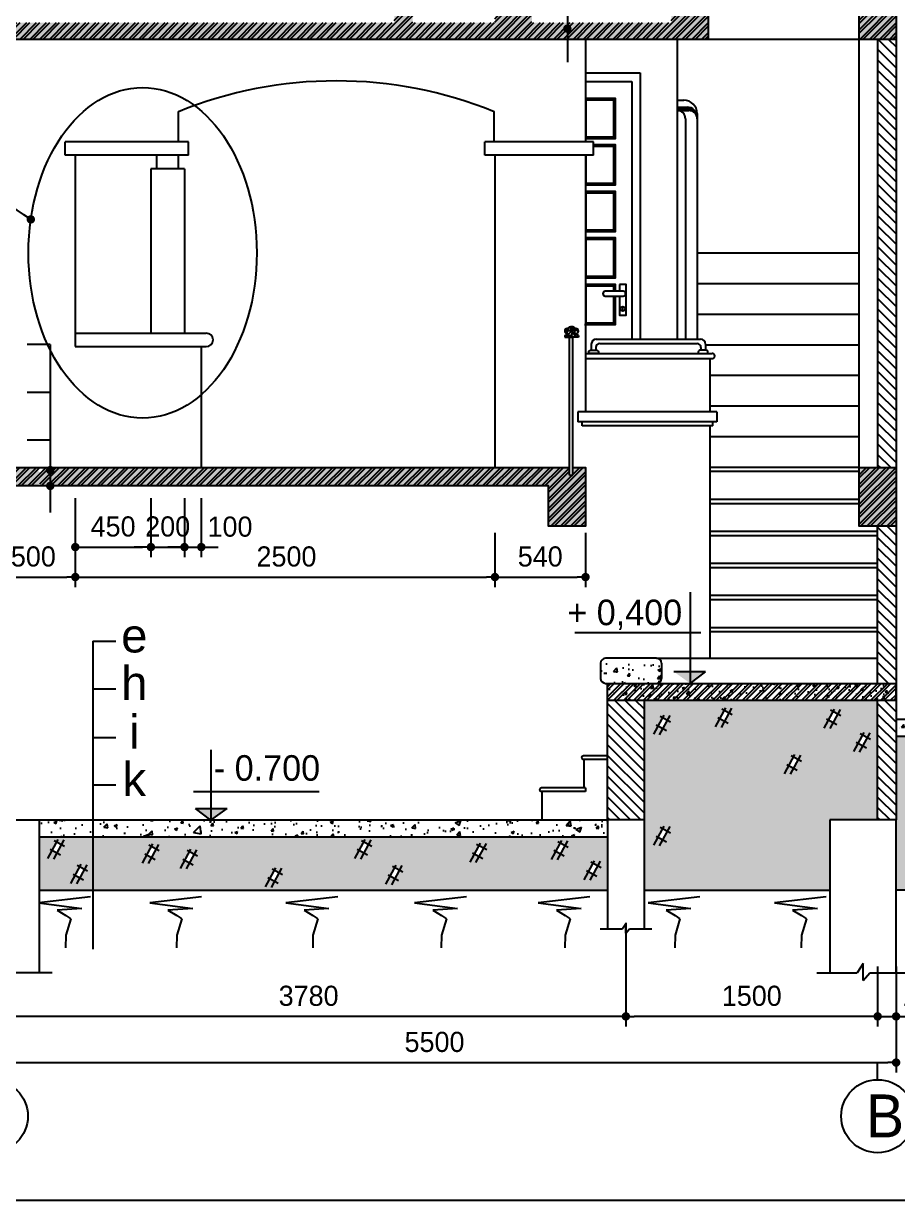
# Model space of a CAD drawing. Extents: x 44838 to 65917, y 48315 to 65623.
# Drawn here: x 49191 to 54397, y 48315 to 55326 of the extents above; entities that cross this region are included whole.
import ezdxf

# ---------------------------------------------------------------- set-up
doc = ezdxf.new("R2010")
doc.units = 0
doc.header["$LTSCALE"] = 600
doc.header["$MEASUREMENT"] = 0
doc.header["$PDMODE"] = 66
doc.layers.get('0').update_dxf_attribs({"linetype": 'CONTINUOUS'})
doc.layers.get('DEFPOINTS').update_dxf_attribs({"linetype": 'CONTINUOUS'})
for name, color, linetype in [('020', 9, 'CONTINUOUS'), ('1', 54, 'CONTINUOUS'), ('CUA-030', 3, 'CONTINUOUS'), ('THAY', 5, 'CONTINUOUS'), ('TUONG', 7, 'CONTINUOUS')]:
    doc.layers.add(name, color=color, linetype=linetype)
doc.styles.add('3', font='VHAVAN.ttf')
doc.styles.add('6', font='VHAVAN.ttf')
doc.styles.add('85', font='VHAVAN.ttf', dxfattribs={"height": 85})
doc.dimstyles.new('1-50TB', dxfattribs={"dimscale": 0, "dimtxt": 120, "dimasz": 50, "dimexe": 60, "dimexo": 0, "dimgap": 60, "dimtad": 1, "dimdec": 0, "dimzin": 0, "dimdsep": 46, "dimtxsty": '6', "dimblk": 'DOT', "dimblk1": 'DOT', "dimblk2": 'DOT', "dimsah": 1, "dimcen": 1, "dimclrd": 74, "dimclre": 74, "dimclrt": 30, "dimadec": 0, "dimazin": 0, "dimtfac": 0.008333, "dimtdec": 0, "dimtix": 1, "dimtmove": 2, "dimatfit": 3, "dimldrblk": 'DOT', "dimfxl": 0, "dimtolj": 1, "dimtzin": 0, "dimarcsym": 0})
doc.dimstyles.new('1-50TB$7', dxfattribs={"dimtxt": 120, "dimasz": 50, "dimexe": 90, "dimexo": 0, "dimgap": 60, "dimtad": 1, "dimdec": 0, "dimzin": 0, "dimdsep": 46, "dimtxsty": '6', "dimblk": 'DOT', "dimblk1": 'DOT', "dimblk2": 'DOT', "dimsah": 1, "dimcen": 1, "dimclrd": 74, "dimclre": 74, "dimclrt": 30, "dimadec": 0, "dimazin": 0, "dimtfac": 0.008333, "dimtdec": 0, "dimtix": 1, "dimtmove": 2, "dimatfit": 3, "dimldrblk": 'DOT', "dimfxl": 0, "dimtolj": 1, "dimtzin": 0, "dimarcsym": 0})
pattern_1 = [(50, (0, 0), (143.45204, -12.55043), [15, -165]), (355, (0, 0), (-27.75027, 150.43843), [12, -132]), (100.4514, (11.95, -1.05), (115.70188, 137.8879), [12.74804, -140.22842]), (46.1842, (0, 40), (213.4482, -33.1038), [22.5, -247.5]), (96.6356, (17.79, 37.24), (186.93254, 194.8236), [19.12206, -210.3426]), (351.1842, (0, 40), (186.9324, 194.8237), [18, -198]), (21, (20, 30), (119.38141, -80.52378), [15, -165]), (326, (20, 30), (48.66307, 145.03), [12, -132]), (71.4514, (29.95, 23.29), (168.04453, 64.5061), [12.74804, -140.22842]), (37.5, (0, 0), (2.43197, 66.57877), [0, -130.4, 0, -134, 0, -132.5]), (7.5, (0, 0), (52.61391, 78.88234), [0, -76.4, 0, -127.4, 0, -50.5]), (327.5, (-44.6, 0), (106.764487, -4.510974), [0, -50, 0, -156, 0, -207]), (317.5, (-64.6, 0), (116.63723, 20.021), [0, -65, 0, -103.6, 0, -147])]
pattern_2 = [(50, (0, 0), (179.31505, -15.68803), [18.75, -206.25]), (355, (0, 0), (-34.68783, 188.04803), [15, -165]), (100.4514, (14.94, -1.3), (144.62735, 172.3599), [15.93505, -175.28553]), (46.1842, (0, 50), (266.81026, -41.37975), [28.125, -309.375]), (96.6356, (22.23, 46.55), (233.6657, 243.5295), [23.9026, -262.9282]), (351.1842, (0, 50), (233.6655, 243.5297), [22.5, -247.5]), (21, (25, 37.5), (149.22676, -100.65472), [18.75, -206.25]), (326, (25, 37.5), (60.82883, 181.2875), [15, -165]), (71.4514, (37.44, 29.11), (210.05566, 80.63262), [15.93505, -175.28553]), (37.5, (0, 0), (3.039964, 83.223463), [0, -163, 0, -167.5, 0, -165.625]), (7.5, (0, 0), (65.76738, 98.60293), [0, -95.5, 0, -159.25, 0, -63.125]), (327.5, (-55.75, 0), (133.45561, -5.63872), [0, -62.5, 0, -195, 0, -258.75]), (317.5, (-80.75, 0), (145.79654, 25.02625), [0, -81.25, 0, -129.5, 0, -183.75])]

# ---------------------------------------------------------------- blocks, each defined once
blk = doc.blocks.new('A$C2E6826F3')
at = {"layer": 'TUONG', "color": 9}
for p, q in [((0, 1834.1), (0, 0)), ((0, 1834.1), (136.9, 1834.1)), ((0, 1551.4), (136.9, 1551.4)), ((0, 1260.8), (136.9, 1260.8)), ((0, 978.1), (136.9, 978.1))]:
    blk.add_line(p, q, dxfattribs=at)
at = {"layer": '020', "char_height": 201.6, "attachment_point": 2, "style": '85'}
for s, insert in [('\\f.VnArial|b0|i0|c0|p34;\\C3;e', (247.1, 1969.2)), ('\\f.VnArial|b0|i0|c0|p34;\\C3;h ', (247.1, 1686.6)), ('\\f.VnArial|b0|i0|c0|p34;\\C3;i', (247.1, 1395.9)), ('\\f.VnArial|b0|i0|c0|p34;\\C3;k', (247.1, 1113.3))]:
    blk.add_mtext(s, dxfattribs=dict(at, insert=insert))
blk = doc.blocks.new('DOT')
at = {"color": 0, "linetype": 'ByBlock'}
blk.add_line((-0.5, 0), (-1, 0), dxfattribs=at)
at = {"color": 0, "linetype": 'ByBlock', "const_width": 0.5}
blk.add_lwpolyline([(-0.25, 0, 1), (0.25, 0, 1)], format="xyb", close=True, dxfattribs=at)
blk = doc.blocks.new('*D18')
at = {"color": 74, "linetype": 'ByBlock'}
for p, q in [((48998.9, 52291.2), (48998.9, 51968.5)), ((49498.9, 52291.2), (49498.9, 51968.5)), ((49048.9, 52028.5), (49448.9, 52028.5))]:
    blk.add_line(p, q, dxfattribs=at)
at = {"layer": 'DEFPOINTS', "color": 0, "linetype": 'ByBlock'}
for p in [(48998.9, 52291.2), (49498.9, 52291.2), (49498.9, 52028.5)]:
    blk.add_point(p, dxfattribs=at)
at = {"color": 74, "linetype": 'ByBlock', "xscale": 50, "yscale": 50, "zscale": 50, "rotation": 180}
blk.add_blockref('DOT', (48998.9, 52028.5), dxfattribs=at)
at = {"color": 74, "linetype": 'ByBlock', "xscale": 50, "yscale": 50, "zscale": 50}
blk.add_blockref('DOT', (49498.9, 52028.5), dxfattribs=at)
at = {"color": 30, "linetype": 'ByBlock', "insert": (49248.9, 52150.5), "char_height": 120, "attachment_point": 5, "style": '6'}
blk.add_mtext('\\A1;500', dxfattribs=at)
blk = doc.blocks.new('*D19')
at = {"color": 74, "linetype": 'ByBlock'}
for p, q in [((49498.9, 52291.2), (49498.9, 51968.5)), ((51998.9, 52291.2), (51998.9, 51968.5)), ((49548.9, 52028.5), (51948.9, 52028.5))]:
    blk.add_line(p, q, dxfattribs=at)
at = {"layer": 'DEFPOINTS', "color": 0, "linetype": 'ByBlock'}
for p in [(49498.9, 52291.2), (51998.9, 52291.2), (51998.9, 52028.5)]:
    blk.add_point(p, dxfattribs=at)
at = {"color": 74, "linetype": 'ByBlock', "xscale": 50, "yscale": 50, "zscale": 50, "rotation": 180}
blk.add_blockref('DOT', (49498.9, 52028.5), dxfattribs=at)
at = {"color": 74, "linetype": 'ByBlock', "xscale": 50, "yscale": 50, "zscale": 50}
blk.add_blockref('DOT', (51998.9, 52028.5), dxfattribs=at)
at = {"color": 30, "linetype": 'ByBlock', "insert": (50756.9, 52150.5), "char_height": 120, "attachment_point": 5, "style": '6'}
blk.add_mtext('\\A1;2500', dxfattribs=at)
blk = doc.blocks.new('*D20')
at = {"color": 74, "linetype": 'ByBlock'}
for p, q in [((51998.9, 52291.2), (51998.9, 51968.5)), ((52538.5, 52291.2), (52538.5, 51968.5)), ((52048.9, 52028.5), (52488.5, 52028.5))]:
    blk.add_line(p, q, dxfattribs=at)
at = {"layer": 'DEFPOINTS', "color": 0, "linetype": 'ByBlock'}
for p in [(51998.9, 52291.2), (52538.5, 52291.2), (52538.5, 52028.5)]:
    blk.add_point(p, dxfattribs=at)
at = {"color": 74, "linetype": 'ByBlock', "xscale": 50, "yscale": 50, "zscale": 50, "rotation": 180}
blk.add_blockref('DOT', (51998.9, 52028.5), dxfattribs=at)
at = {"color": 74, "linetype": 'ByBlock', "xscale": 50, "yscale": 50, "zscale": 50}
blk.add_blockref('DOT', (52538.5, 52028.5), dxfattribs=at)
at = {"color": 30, "linetype": 'ByBlock', "insert": (52268.7, 52150.5), "char_height": 120, "attachment_point": 5, "style": '6'}
blk.add_mtext('\\A1;540', dxfattribs=at)
blk = doc.blocks.new('*D21')
at = {"color": 74, "linetype": 'ByBlock'}
for p, q in [((52778.9, 49969.2), (52778.9, 49351.3)), ((54278.9, 49708.5), (54278.9, 49351.3)), ((54228.9, 49411.3), (52828.9, 49411.3))]:
    blk.add_line(p, q, dxfattribs=at)
at = {"layer": 'DEFPOINTS', "color": 0, "linetype": 'ByBlock'}
for p in [(52778.9, 49969.2), (54278.9, 49708.5), (52778.9, 49411.3)]:
    blk.add_point(p, dxfattribs=at)
at = {"color": 74, "linetype": 'ByBlock', "xscale": 50, "yscale": 50, "zscale": 50, "rotation": 180}
blk.add_blockref('DOT', (52778.9, 49411.3), dxfattribs=at)
at = {"color": 74, "linetype": 'ByBlock', "xscale": 50, "yscale": 50, "zscale": 50}
blk.add_blockref('DOT', (54278.9, 49411.3), dxfattribs=at)
at = {"color": 30, "linetype": 'ByBlock', "insert": (53528.9, 49533.4), "char_height": 120, "attachment_point": 5, "style": '6'}
blk.add_mtext('\\A1;1500', dxfattribs=at)
blk = doc.blocks.new('*D22')
at = {"color": 74, "linetype": 'ByBlock'}
for p, q in [((54278.9, 49708.5), (54278.9, 49351.3)), ((54388.9, 49708.5), (54388.9, 49351.3)), ((54228.9, 49411.3), (54178.9, 49411.3)), ((54278.9, 49411.3), (54388.9, 49411.3)), ((54278.9, 49411.3), (54388.9, 49411.3)), ((54438.9, 49411.3), (54488.9, 49411.3))]:
    blk.add_line(p, q, dxfattribs=at)
at = {"layer": 'DEFPOINTS', "color": 0, "linetype": 'ByBlock'}
for p in [(54278.9, 49708.5), (54388.9, 49708.5), (54388.9, 49411.3)]:
    blk.add_point(p, dxfattribs=at)
at = {"color": 74, "linetype": 'ByBlock', "xscale": 50, "yscale": 50, "zscale": 50}
blk.add_blockref('DOT', (54278.9, 49411.3), dxfattribs=at)
at = {"color": 74, "linetype": 'ByBlock', "xscale": 50, "yscale": 50, "zscale": 50, "rotation": 180}
blk.add_blockref('DOT', (54388.9, 49411.3), dxfattribs=at)
at = {"color": 30, "linetype": 'ByBlock', "insert": (54559.7, 49533.4), "char_height": 120, "attachment_point": 5, "style": '6'}
blk.add_mtext('\\A1;110', dxfattribs=at)
blk = doc.blocks.new('*D23')
at = {"color": 74, "linetype": 'ByBlock'}
for p, q in [((52778.9, 49969.2), (52778.9, 49351.3)), ((48998.9, 49708.5), (48998.9, 49351.3)), ((52728.9, 49411.3), (49048.9, 49411.3))]:
    blk.add_line(p, q, dxfattribs=at)
at = {"layer": 'DEFPOINTS', "color": 0, "linetype": 'ByBlock'}
for p in [(52778.9, 49969.2), (48998.9, 49708.5), (48998.9, 49411.3)]:
    blk.add_point(p, dxfattribs=at)
at = {"color": 74, "linetype": 'ByBlock', "xscale": 50, "yscale": 50, "zscale": 50, "rotation": 180}
blk.add_blockref('DOT', (48998.9, 49411.3), dxfattribs=at)
at = {"color": 74, "linetype": 'ByBlock', "xscale": 50, "yscale": 50, "zscale": 50}
blk.add_blockref('DOT', (52778.9, 49411.3), dxfattribs=at)
at = {"color": 30, "linetype": 'ByBlock', "insert": (50888.9, 49533.4), "char_height": 120, "attachment_point": 5, "style": '6'}
blk.add_mtext('\\A1;3780', dxfattribs=at)
blk = doc.blocks.new('*D25')
at = {"color": 74, "linetype": 'ByBlock'}
for p, q in [((48888.9, 49708.5), (48888.9, 49076.5)), ((54388.9, 49708.5), (54388.9, 49076.5)), ((48938.9, 49136.5), (54338.9, 49136.5))]:
    blk.add_line(p, q, dxfattribs=at)
at = {"layer": 'DEFPOINTS', "color": 0, "linetype": 'ByBlock'}
for p in [(48888.9, 49708.5), (54388.9, 49708.5), (54388.9, 49136.5)]:
    blk.add_point(p, dxfattribs=at)
at = {"color": 74, "linetype": 'ByBlock', "xscale": 50, "yscale": 50, "zscale": 50, "rotation": 180}
blk.add_blockref('DOT', (48888.9, 49136.5), dxfattribs=at)
at = {"color": 74, "linetype": 'ByBlock', "xscale": 50, "yscale": 50, "zscale": 50}
blk.add_blockref('DOT', (54388.9, 49136.5), dxfattribs=at)
at = {"color": 30, "linetype": 'ByBlock', "insert": (51638.9, 49258.6), "char_height": 120, "attachment_point": 5, "style": '6'}
blk.add_mtext('\\A1;5500', dxfattribs=at)
blk = doc.blocks.new('*D26')
at = {"color": 74, "linetype": 'ByBlock'}
for p, q in [((49498.9, 52498.7), (49498.9, 52147.1)), ((49949.3, 52498.7), (49949.3, 52147.1)), ((49548.9, 52207.1), (49899.3, 52207.1))]:
    blk.add_line(p, q, dxfattribs=at)
at = {"layer": 'DEFPOINTS', "color": 0, "linetype": 'ByBlock'}
for p in [(49498.9, 52498.7), (49949.3, 52498.7), (49949.3, 52207.1)]:
    blk.add_point(p, dxfattribs=at)
at = {"color": 74, "linetype": 'ByBlock', "xscale": 50, "yscale": 50, "zscale": 50, "rotation": 180}
blk.add_blockref('DOT', (49498.9, 52207.1), dxfattribs=at)
at = {"color": 74, "linetype": 'ByBlock', "xscale": 50, "yscale": 50, "zscale": 50}
blk.add_blockref('DOT', (49949.3, 52207.1), dxfattribs=at)
at = {"color": 30, "linetype": 'ByBlock', "insert": (49724.1, 52329.2), "char_height": 120, "attachment_point": 5, "style": '6'}
blk.add_mtext('\\A1;450', dxfattribs=at)
blk = doc.blocks.new('*D27')
at = {"color": 74, "linetype": 'ByBlock'}
for p, q in [((49949.3, 52498.7), (49949.3, 52147.1)), ((50149.3, 52498.7), (50149.3, 52147.1)), ((49899.3, 52207.1), (49849.3, 52207.1)), ((49949.3, 52207.1), (50149.3, 52207.1)), ((50199.3, 52207.1), (50249.3, 52207.1))]:
    blk.add_line(p, q, dxfattribs=at)
at = {"layer": 'DEFPOINTS', "color": 0, "linetype": 'ByBlock'}
for p in [(49949.3, 52498.7), (50149.3, 52498.7), (50149.3, 52207.1)]:
    blk.add_point(p, dxfattribs=at)
at = {"color": 74, "linetype": 'ByBlock', "xscale": 50, "yscale": 50, "zscale": 50}
blk.add_blockref('DOT', (49949.3, 52207.1), dxfattribs=at)
at = {"color": 74, "linetype": 'ByBlock', "xscale": 50, "yscale": 50, "zscale": 50, "rotation": 180}
blk.add_blockref('DOT', (50149.3, 52207.1), dxfattribs=at)
at = {"color": 30, "linetype": 'ByBlock', "insert": (50049.3, 52329.2), "char_height": 120, "attachment_point": 5, "style": '6'}
blk.add_mtext('\\A1;200', dxfattribs=at)
blk = doc.blocks.new('*D48')
at = {"color": 74, "linetype": 'ByBlock'}
for p, q in [((50149.3, 52498.7), (50149.3, 52147.1)), ((50249.6, 52498.7), (50249.6, 52147.1)), ((50099.3, 52207.1), (50049.3, 52207.1)), ((50149.3, 52207.1), (50249.6, 52207.1)), ((50149.3, 52207.1), (50249.6, 52207.1)), ((50299.6, 52207.1), (50349.6, 52207.1))]:
    blk.add_line(p, q, dxfattribs=at)
at = {"layer": 'DEFPOINTS', "color": 0, "linetype": 'ByBlock'}
for p in [(50149.3, 52498.7), (50249.6, 52498.7), (50249.6, 52207.1)]:
    blk.add_point(p, dxfattribs=at)
at = {"color": 74, "linetype": 'ByBlock', "xscale": 50, "yscale": 50, "zscale": 50}
blk.add_blockref('DOT', (50149.3, 52207.1), dxfattribs=at)
at = {"color": 74, "linetype": 'ByBlock', "xscale": 50, "yscale": 50, "zscale": 50, "rotation": 180}
blk.add_blockref('DOT', (50249.6, 52207.1), dxfattribs=at)
at = {"color": 30, "linetype": 'ByBlock', "insert": (50420.5, 52328.1), "char_height": 120, "attachment_point": 5, "style": '6'}
blk.add_mtext('\\A1;100', dxfattribs=at)

msp = doc.modelspace()

# ---------------------------------------------------------------- hatches: boundary and pattern name
h = msp.add_hatch()
h.set_pattern_fill('AR-CONC', color=9, scale=20, style=0)
h.set_pattern_definition(pattern_1)
h.paths.add_polyline_path([(53268.9, 55581.5), (53048.9, 55581.5), (53048.9, 55331.5), (52218.9, 55331.5), (52218.9, 55581.5), (51998.9, 55581.5), (51998.9, 55331.5), (51508.9, 55331.5), (51508.9, 55581.5), (51398.9, 55581.5), (51398.9, 55331.5), (49108.9, 55331.5), (49108.9, 55581.5), (48888.9, 55581.5), (48888.9, 55231.5), (53268.9, 55231.5)])
h.paths.add_polyline_path([(54388.9, 55581.5), (54168.9, 55581.5), (54168.9, 55231.5), (54388.9, 55231.5)])
h = msp.add_hatch()
h.set_pattern_fill('ANSI32', color=9, scale=111, style=0)
h.paths.add_polyline_path([(53268.9, 55581.5), (53048.9, 55581.5), (53048.9, 55331.5), (52218.9, 55331.5), (52218.9, 55581.5), (51998.9, 55581.5), (51998.9, 55331.5), (51508.9, 55331.5), (51508.9, 55581.5), (51398.9, 55581.5), (51398.9, 55331.5), (49108.9, 55331.5), (49108.9, 55581.5), (48888.9, 55581.5), (48888.9, 55231.5), (53268.9, 55231.5)])
h.paths.add_polyline_path([(54388.9, 55581.5), (54168.9, 55581.5), (54168.9, 55231.5), (54388.9, 55231.5)])
h = msp.add_hatch()
h.set_pattern_fill('ANSI31', color=8, scale=350, angle=90, style=0)
h.paths.add_polyline_path([(48998.9, 55231.5), (48888.9, 55231.5), (48888.9, 52681.5), (48998.9, 52681.5)])
h.paths.add_polyline_path([(54278.9, 52681.5), (54388.9, 52681.5), (54388.9, 55231.5), (54278.9, 55231.5)])
h = msp.add_hatch()
h.set_pattern_fill('AR-CONC', color=9, scale=20, style=0)
h.set_pattern_definition(pattern_1)
h.paths.add_polyline_path([(52538.5, 52681.5), (52463, 52681.5), (52463, 52635.1), (52443.2, 52635.1), (52443.2, 52681.5), (52377.2, 52681.5), (49289.9, 52681.5), (49289.9, 52677.9, -0.414214), (49302.4, 52665.4, -0.414214), (49289.9, 52652.9), (49289.9, 52584, -0.414214), (49302.4, 52571.5), (52318.5, 52571.5), (52318.5, 52331.5), (52538.5, 52331.5)])
h.paths.add_polyline_path([(49108.9, 52571.5), (49277.4, 52571.5, -0.414214), (49289.9, 52584), (49289.9, 52652.9, -0.414214), (49277.4, 52665.4, -0.414214), (49289.9, 52677.9), (49289.9, 52681.5), (48888.9, 52681.5), (48888.9, 52331.5), (49108.9, 52331.5)])
h.paths.add_polyline_path([(54388.9, 52681.5), (54168.9, 52681.5), (54168.9, 52331.5), (54388.9, 52331.5)])
h = msp.add_hatch()
h.set_pattern_fill('ANSI31', color=8, scale=350, angle=90, style=0)
h.paths.add_polyline_path([(54388.9, 52331.5), (54278.9, 52331.5), (54278.9, 51395.2), (54388.9, 51395.2)])
h.paths.add_polyline_path([(54388.9, 51295.2), (54278.9, 51295.2), (54278.9, 50581.6), (54388.9, 50581.6)])
h.paths.add_polyline_path([(52668.9, 50581.6), (52888.9, 50581.6), (52888.9, 51295.2), (52668.9, 51295.2)])
h = msp.add_hatch()
h.set_pattern_fill('AR-CONC', color=9, scale=20, style=0)
h.set_pattern_definition(pattern_1)
h.paths.add_polyline_path([(54388.9, 51395.2), (52668.9, 51395.2), (52668.9, 51295.2), (54388.9, 51295.2)])
h = msp.add_hatch()
h.set_pattern_fill('ANSI32', color=8, scale=111, style=0)
h.paths.add_polyline_path([(54388.9, 51395.2), (52668.9, 51395.2), (52668.9, 51295.2), (54388.9, 51295.2)])
h = msp.add_hatch()
h.set_pattern_fill('AR-CONC', color=9, scale=20, style=0)
h.set_pattern_definition(pattern_1)
h.paths.add_polyline_path([(54388.9, 51181.6), (54388.9, 51081.6), (55960.4, 51081.6), (55960.4, 51104.8), (55934, 51125.1), (55986.5, 51125.1), (55960.4, 51143), (55960.4, 51181.6)])
at = {"layer": '1'}
h = msp.add_hatch(dxfattribs=at)
h.set_pattern_fill('ANSI32', color=9, scale=111, style=0)
h.paths.add_polyline_path([(52538.5, 52681.5), (52463, 52681.5), (52463, 52635.1), (52443.2, 52635.1), (52443.2, 52681.5), (52377.2, 52681.5), (49289.9, 52681.5), (49289.9, 52677.9, -0.414214), (49302.4, 52665.4, -0.414214), (49289.9, 52652.9), (49289.9, 52584, -0.414214), (49302.4, 52571.5), (52318.5, 52571.5), (52318.5, 52331.5), (52538.5, 52331.5)])
h.paths.add_polyline_path([(49108.9, 52571.5), (49277.4, 52571.5, -0.414214), (49289.9, 52584), (49289.9, 52652.9, -0.414214), (49277.4, 52665.4, -0.414214), (49289.9, 52677.9), (49289.9, 52681.5), (48888.9, 52681.5), (48888.9, 52331.5), (49108.9, 52331.5)])
h.paths.add_polyline_path([(54388.9, 52681.5), (54168.9, 52681.5), (54168.9, 52331.5), (54388.9, 52331.5)])
h = msp.add_hatch(dxfattribs=at)
h.set_pattern_fill('AR-CONC', color=9, scale=25, style=0)
h.set_pattern_definition(pattern_2)
h.paths.add_polyline_path([(52991.8, 51515.2, 0.414214), (52961.8, 51545.2), (52658.3, 51545.2, 0.414214), (52628.3, 51515.2), (52628.3, 51425.2, 0.414214), (52658.3, 51395.2), (52961.8, 51395.2, 0.414214), (52991.8, 51425.2)])
h = msp.add_hatch(dxfattribs=at)
h.set_pattern_fill('AR-SAND', color=9, scale=111, style=0)
h.paths.add_polyline_path([(48888.9, 50163), (48888.9, 50581.6), (48888.9, 51081.6), (47270.9, 51081.6), (47270.9, 50163)])
h.paths.add_polyline_path([(47779.6, 50668), (47807.3, 50719), (47835.7, 50703.5), (47808, 50652.5)], flags=16)
h.paths.add_polyline_path([(48106.9, 50902.8), (48078.5, 50918.3), (48106.2, 50969.3), (48134.6, 50953.8)], flags=16)
h.paths.add_polyline_path([(48494, 50965.3), (48522.4, 50949.8), (48494.7, 50898.7), (48466.3, 50914.3)], flags=16)
h.paths.add_polyline_path([(48768.7, 50803.8), (48797.1, 50788.3), (48769.4, 50737.3), (48740.9, 50752.8)], flags=16)
h.paths.add_polyline_path([(47500.8, 50865.8), (47528.6, 50916.8), (47557, 50901.3), (47529.3, 50850.3)], flags=16)
h.paths.add_polyline_path([(47302.9, 51007.1), (47330.6, 51058.1), (47359.1, 51042.6), (47331.4, 50991.6)], flags=16)
h.paths.add_polyline_path([(49283.1, 50163), (49603.3, 50163), (49603.3, 50481.6), (49283.1, 50481.6)])
h.paths.add_polyline_path([(49388.8, 50382.9), (49360.3, 50398.4), (49388, 50449.4), (49416.5, 50433.9)], flags=16)
h.paths.add_polyline_path([(49497.5, 50250.8), (49525.2, 50301.8), (49553.6, 50286.3), (49525.9, 50235.3)], flags=16)
h.paths.add_polyline_path([(52668.9, 50163), (52668.9, 50481.6), (49603.3, 50481.6), (49603.3, 50163)])
h.paths.add_polyline_path([(49953.1, 50356.5), (49924.7, 50372.1), (49952.4, 50423.1), (49980.8, 50407.6)], flags=16)
h.paths.add_polyline_path([(50179.2, 50391.4), (50207.6, 50375.9), (50179.9, 50324.9), (50151.4, 50340.4)], flags=16)
h.paths.add_polyline_path([(50685.5, 50280.8), (50713.9, 50265.3), (50686.2, 50214.2), (50657.8, 50229.8)], flags=16)
h.paths.add_polyline_path([(51218.2, 50449.4), (51246.6, 50433.9), (51218.9, 50382.9), (51190.5, 50398.4)], flags=16)
h.paths.add_polyline_path([(51402.8, 50296.6), (51431.2, 50281.1), (51403.5, 50230.1), (51375, 50245.6)], flags=16)
h.paths.add_polyline_path([(51903.8, 50428.3), (51932.3, 50412.8), (51904.5, 50361.8), (51876.1, 50377.3)], flags=16)
h.paths.add_polyline_path([(52389, 50444.1), (52417.5, 50428.6), (52389.8, 50377.6), (52361.3, 50393.1)], flags=16)
h.paths.add_polyline_path([(52584.2, 50322.9), (52612.6, 50307.4), (52584.9, 50256.4), (52556.5, 50271.9)], flags=16)
h.paths.add_polyline_path([(53994.7, 50163), (53994.7, 50581.6), (54278.9, 50581.6), (54278.9, 51295.2), (52888.9, 51295.2), (52888.9, 50581.6), (52888.9, 50163)])
h.paths.add_polyline_path([(53777.7, 50954.8), (53806.1, 50939.3), (53778.4, 50888.3), (53750, 50903.8)], flags=16)
h.paths.add_polyline_path([(53026.5, 50513.1), (52998.8, 50462), (52970.3, 50477.6), (52998, 50528.6)], flags=16)
h.paths.add_polyline_path([(54189.5, 51087.1), (54218, 51071.6), (54190.3, 51020.6), (54161.8, 51036.1)], flags=16)
h.paths.add_polyline_path([(54013, 51226.8), (54041.5, 51211.2), (54013.8, 51160.2), (53985.3, 51175.7)], flags=16)
h.paths.add_polyline_path([(53366.5, 51167.6), (53338.1, 51183.1), (53365.8, 51234.1), (53394.2, 51218.6)], flags=16)
h.paths.add_polyline_path([(52970.3, 51139), (52998, 51190), (53026.5, 51174.5), (52998.8, 51123.5)], flags=16)
h.paths.add_polyline_path([(55960.4, 50163), (55960.4, 51081.6), (54388.9, 51081.6), (54388.9, 50581.6), (54388.9, 50163)])
h.paths.add_polyline_path([(54500.2, 50734.8), (54527.9, 50785.8), (54556.3, 50770.3), (54528.6, 50719.3)], flags=16)
h.paths.add_polyline_path([(55204.5, 50881.3), (55233, 50865.8), (55205.3, 50814.8), (55176.8, 50830.3)], flags=16)
h.paths.add_polyline_path([(54896.4, 50947.1), (54867.9, 50962.6), (54895.6, 51013.6), (54924.1, 50998.1)], flags=16)
h.paths.add_polyline_path([(54485.4, 51006.7), (54513.2, 51057.7), (54541.6, 51042.2), (54513.9, 50991.2)], flags=16)
h.paths.add_polyline_path([(55506.1, 51035.7), (55534.5, 51020.2), (55506.8, 50969.2), (55478.4, 50984.7)], flags=16)
h.paths.add_polyline_path([(55748.8, 50874), (55777.2, 50858.5), (55749.5, 50807.5), (55721.1, 50823)], flags=16)
h.paths.add_polyline_path([(55881.2, 51028.3), (55909.6, 51012.8), (55881.9, 50961.8), (55853.5, 50977.3)], flags=16)
h = msp.add_hatch(dxfattribs=at)
h.set_pattern_fill('AR-CONC', color=9, scale=25, style=0)
h.set_pattern_definition(pattern_2)
h.paths.add_polyline_path([(52668.9, 50581.6), (50307.1, 50581.6), (50306, 50580.8), (50305, 50581.6), (49603.3, 50581.6), (49603.3, 50481.6), (52668.9, 50481.6)])
h.paths.add_polyline_path([(49603.3, 50581.6), (49283.1, 50581.6), (49283.1, 50481.6), (49603.3, 50481.6)])
h = msp.add_hatch(dxfattribs=at)
h.set_pattern_fill('AR-CONC', color=9, scale=50, style=0)
h.set_pattern_definition([(50, (0, 0), (358.6301, -31.3761), [37.5, -412.5]), (355, (0, 0), (-69.3757, 376.096), [30, -330]), (100.4514, (29.9, -2.6), (289.2547, 344.7198), [31.8701, -350.571]), (46.1842, (0, 100), (533.6205, -82.7595), [56.25, -618.75]), (96.6356, (44.47, 93.1), (467.3314, 487.059), [47.805, -525.8565]), (351.1842, (0, 100), (467.331, 487.0593), [45, -495]), (21, (50, 75), (298.4535, -201.3094), [37.5, -412.5]), (326, (50, 75), (121.6577, 362.575), [30, -330]), (71.4514, (74.87, 58.22), (420.1113, 161.2652), [31.8701, -350.571]), (37.5, (0, 0), (6.07993, 166.44693), [0, -326, 0, -335, 0, -331.25]), (7.5, (0, 0), (131.53477, 197.20586), [0, -191, 0, -318.5, 0, -126.25]), (327.5, (-111.5, 0), (266.91122, -11.27744), [0, -125, 0, -390, 0, -517.5]), (317.5, (-161.5, 0), (291.5931, 50.0525), [0, -162.5, 0, -259, 0, -367.5])])
h.paths.add_polyline_path([(52668.9, 50481.6), (52668.9, 50581.6), (50307.1, 50581.6), (50306, 50580.8), (50305, 50581.6), (49603.3, 50581.6), (49603.3, 50481.6)])
h.paths.add_polyline_path([(49603.3, 50481.6), (49603.3, 50581.6), (49283.1, 50581.6), (49283.1, 50481.6)])

# ---------------------------------------------------------------- linework, layer by layer
for p, q in [((54388.9, 62981.1), (54388.9, 50581.6)), ((54278.9, 55231.5), (54278.9, 52681.5)), ((54278.9, 51395.2), (54278.9, 52331.5)), ((54278.9, 50581.6), (54278.9, 51295.2)), ((49283.1, 50163), (52668.9, 50163)), ((52888.9, 50163), (53994.7, 50163)), ((55960.4, 50163), (54388.9, 50163))]:
    msp.add_line(p, q)
at = {"color": 4}
for p, q in [((52538.5, 55231.5), (52538.5, 54621.2)), ((52538.5, 54541), (52538.5, 53013.5)), ((52759.4, 53634.4), (52759.4, 53618.8)), ((53321.4, 53013.5), (52493, 53013.5)), ((52493, 53013.5), (52493, 52953.5)), ((53321.4, 53013.5), (53321.4, 52953.5)), ((53321.4, 52953.5), (52493, 52953.5))]:
    msp.add_line(p, q, dxfattribs=at)
at = {"color": 9}
for p, q in [((54171.9, 55231.5), (53268.9, 55231.5)), ((50114, 54621.2), (50114, 54800.9)), ((51993.8, 54621.2), (51993.8, 54800.9)), ((49438.9, 54541), (49438.9, 54621.2)), ((50174, 54621.2), (49438.9, 54621.2)), ((50174, 54541), (50174, 54621.2)), ((51938.9, 54541), (51938.9, 54621.2)), ((52585.6, 54621.2), (51938.9, 54621.2)), ((52585.6, 54541), (52585.6, 54621.2)), ((50174, 54541), (49438.9, 54541)), ((49498.9, 54541), (49498.9, 53401.5)), ((49984.7, 54460.9), (49984.7, 54541)), ((50114, 54460.9), (50114, 54541)), ((52585.6, 54541), (51938.9, 54541)), ((51998.9, 54541), (51998.9, 52681.5)), ((49949.3, 54460.9), (49949.3, 53481.5)), ((50149.3, 54460.9), (49949.3, 54460.9)), ((50149.3, 54460.9), (50149.3, 53481.5)), ((52602.8, 53446.2), (53222.9, 53446.2)), ((50249.6, 53401.5), (50249.6, 52681.5)), ((52572.8, 53416.2), (52572.8, 53379.4)), ((52599.4, 53396.2), (52599.4, 53379.4)), ((52622.8, 53419.6), (53202.9, 53419.6)), ((53226.3, 53396.2), (53226.3, 53379.4)), ((53252.9, 53416.2), (53252.9, 53379.4)), ((52518.3, 52928.8), (52518.3, 52953.5)), ((53296.1, 52928.8), (53296.1, 52953.5)), ((53296.1, 52928.8), (52518.3, 52928.8)), ((53278.9, 52928.8), (53278.9, 51545.2)), ((52443.2, 52635.1), (52463, 52635.1))]:
    msp.add_line(p, q, dxfattribs=at)
at = {"color": 8}
for p, q in [((54168.9, 52681.5), (54168.9, 55231.5)), ((52624.9, 49932.4), (52759.7, 49932.4)), ((52778.9, 49963.1), (52759.7, 49932.4)), ((52778.9, 49906.9), (52778.9, 49963.1)), ((52778.9, 49906.9), (52801.3, 49932.4)), ((52801.3, 49932.4), (52932.9, 49932.4)), ((54191.8, 49726.7), (54157.3, 49671.6)), ((54191.8, 49626), (54191.8, 49726.7)), ((49362, 49671.6), (49120.5, 49671.6)), ((53915.9, 49671.6), (54157.3, 49671.6)), ((54191.8, 49626), (54231.9, 49671.6)), ((54231.9, 49671.6), (54467.8, 49671.6))]:
    msp.add_line(p, q, dxfattribs=at)
at = {"color": 2}
for p, q in [((52377.2, 52681.5), (52443.2, 52681.5)), ((52463, 52681.5), (52538.5, 52681.5)), ((52961.8, 51545.2), (52658.3, 51545.2)), ((52628.3, 51515.2), (52628.3, 51425.2)), ((52991.8, 51515.2), (52991.8, 51425.2)), ((52658.3, 51395.2), (54388.9, 51395.2)), ((52668.9, 51295.2), (52668.9, 51395.2)), ((54388.9, 51295.2), (54388.9, 51395.2)), ((52668.9, 51295.2), (54388.9, 51295.2)), ((54388.9, 51181.6), (55960.4, 51181.6)), ((54388.9, 51081.6), (55960.4, 51081.6)), ((48888.9, 50581.6), (49283.1, 50581.6)), ((49283.1, 50581.6), (52668.9, 50581.6)), ((49283.1, 50581.6), (49283.1, 49671.6)), ((52668.9, 50581.6), (52668.9, 49932.4)), ((52888.9, 50581.6), (52668.9, 50581.6)), ((52888.9, 49932.4), (52888.9, 50581.6)), ((53994.7, 50581.6), (53994.7, 49671.6)), ((54388.9, 50581.6), (53994.7, 50581.6)), ((54388.9, 49671.6), (54388.9, 50581.6)), ((49283.1, 50481.6), (52668.9, 50481.6))]:
    msp.add_line(p, q, dxfattribs=at)
at = {"color": 7}
for p, q in [((52668.9, 50581.6), (52668.9, 51395.2)), ((52888.9, 50581.6), (52888.9, 51295.2))]:
    msp.add_line(p, q, dxfattribs=at)
at = {"color": 3}
msp.add_lwpolyline([(44838.2, 65622.8), (57077.3, 65622.8), (57077.3, 48315), (44838.2, 48315), (44838.2, 65622.8)], close=True, dxfattribs=at)
at = {"color": 2}
for points in [[(54168.9, 55581.5), (54388.9, 55581.5), (54388.9, 55231.5), (54168.9, 55231.5)], [(54168.9, 52681.5), (54388.9, 52681.5), (54388.9, 52331.5), (54168.9, 52331.5)]]:
    msp.add_lwpolyline(points, close=True, dxfattribs=at)
at = {"color": 9, "const_width": 25}
for points in [[(52417.7, 55295, 1), (52442.7, 55295, 1)], [(49337.1, 52665.4, 1), (49362.1, 52665.4, 1)], [(49337.1, 52571.5, 1), (49362.1, 52571.5, 1)]]:
    msp.add_lwpolyline(points, format="xyb", close=True, dxfattribs=at)
at = {"color": 8}
for points in [[(52538.5, 54881.5), (52714.9, 54881.5), (52714.9, 54639.5), (52539.2, 54639.5)], [(52585.6, 54604.5), (52714.9, 54604.5), (52714.9, 54362.5), (52538.5, 54362.5)], [(52538.5, 54327.5), (52714.9, 54327.5), (52714.9, 54085.5), (52538.5, 54085.5)], [(52538.5, 54050.5), (52714.9, 54050.5), (52714.9, 53808.5), (52538.5, 53808.5)], [(52538.5, 53773.5), (52714.9, 53773.5), (52714.9, 53731.1)], [(52714.9, 53702), (52714.9, 53531.5), (52532.4, 53531.5)]]:
    msp.add_lwpolyline(points, dxfattribs=at)
at = {"color": 1}
for points in [[(52542.4, 54651.2), (52542.4, 54871.5), (52704.9, 54871.5), (52704.9, 54649.5), (52542.6, 54649.5)], [(52585.6, 54594.5), (52704.9, 54594.5), (52704.9, 54372.5), (52542.4, 54372.5), (52542.4, 54542.4)], [(52542.4, 53541.5), (52542.4, 53763.5), (52704.9, 53763.5), (52704.9, 53731.1)], [(52704.9, 53702), (52704.9, 53541.5), (52542.4, 53541.5)]]:
    msp.add_lwpolyline(points, dxfattribs=at)
for points in [[(52542.4, 54095.5), (52542.4, 54317.5), (52704.9, 54317.5), (52704.9, 54095.5)], [(52542.4, 53818.5), (52542.4, 54040.5), (52704.9, 54040.5), (52704.9, 53818.5)]]:
    msp.add_lwpolyline(points, close=True, dxfattribs=at)
at = {"color": 4}
msp.add_lwpolyline([(52762.5, 53731.1), (52656.4, 53731.1, 1), (52656.4, 53702), (52762.5, 53702, 1), (52762.5, 53731.1)], format="xyb", dxfattribs=at)
for points in [[(52740.7, 53702), (52740.7, 53587.6), (52780.2, 53587.6), (52780.2, 53770.6), (52740.7, 53770.6)], [(52740.7, 53770.6), (52740.7, 53731.1)]]:
    msp.add_lwpolyline(points, dxfattribs=at)
at = {"color": 9}
for points in [[(52615.5, 53361.1), (52557.5, 53361.1), (52557.5, 53369.4, -0.414214), (52567.5, 53379.4), (52605.5, 53379.4, -0.414214), (52615.5, 53369.4)], [(53210.2, 53361.1), (53268.1, 53361.1), (53268.1, 53369.4, 0.414214), (53258.1, 53379.4), (53220.2, 53379.4, 0.414214), (53210.2, 53369.4)]]:
    msp.add_lwpolyline(points, format="xyb", close=True, dxfattribs=at)
at = {"color": 2}
msp.add_lwpolyline([(52463, 52681.5), (52538.5, 52681.5), (52538.5, 52331.5), (52318.5, 52331.5), (52318.5, 52571.5), (49108.9, 52571.5), (49108.9, 52331.5), (48888.9, 52331.5), (48888.9, 52681.5), (52443.2, 52681.5)], dxfattribs=at)
at = {"color": 4}
msp.add_circle((52760.4, 53626.1), 13.6, dxfattribs=at)
at = {"color": 9}
for centre, radius, start, end in [((51053.9, 52481.8), 2502.2, 67.93716, 112.06284), ((52602.8, 53416.2), 30, 90, 180), ((53222.9, 53416.2), 30, 0, 90), ((52622.8, 53396.2), 23.5, 90, 180), ((53202.9, 53396.2), 23.5, 0, 90)]:
    msp.add_arc(centre, radius, start, end, dxfattribs=at)
at = {"color": 2}
for centre, start, end in [((52658.3, 51515.2), 90, 180), ((52961.8, 51515.2), 0, 90), ((52658.3, 51425.2), 180, 270), ((52961.8, 51425.2), 270, 0)]:
    msp.add_arc(centre, 30, start, end, dxfattribs=at)
at = {"color": 8}
msp.add_ellipse((49900, 53959.7), major_axis=(0, -984.7), ratio=0.690785, dxfattribs=at)
at = {"layer": '1', "color": 9}
for p, q in [((53083.9, 55231.5), (53083.9, 53446.2)), ((52961.8, 51545.2), (54278.9, 51545.2)), ((53312.5, 51136), (53374.4, 51249.9)), ((52944.7, 51091.9), (53006.6, 51205.8)), ((52980.2, 51089.2), (53042, 51203.1)), ((53045.1, 51164.3), (52983.4, 51198)), ((53388.2, 51155.8), (53326.5, 51189.4)), ((53347.9, 51133.3), (53409.8, 51247.2)), ((53412.9, 51208.4), (53351.2, 51242.1)), ((53959.7, 51128.7), (54021.6, 51242.5)), ((54035.4, 51148.4), (53973.7, 51182)), ((53995.1, 51126), (54057, 51239.9)), ((54060.1, 51201.1), (53998.4, 51234.7)), ((53020.4, 51111.7), (52958.8, 51145.3)), ((54136.2, 50989), (54198.1, 51102.9)), ((54211.9, 51008.8), (54150.3, 51042.4)), ((54171.7, 50986.3), (54233.5, 51100.2)), ((54236.6, 51061.5), (54174.9, 51095.1)), ((53724.4, 50856.7), (53786.2, 50970.6)), ((53800.1, 50876.5), (53738.4, 50910.1)), ((53759.8, 50854), (53821.7, 50967.9)), ((53824.7, 50929.2), (53763.1, 50962.8)), ((52944.7, 50430.5), (53006.6, 50544.4)), ((53020.4, 50450.2), (52958.8, 50483.9)), ((52980.2, 50427.8), (53042, 50541.7)), ((53045.1, 50502.9), (52983.4, 50536.5)), ((49334.7, 50351.3), (49396.6, 50465.2)), ((49370.2, 50348.6), (49432, 50462.5)), ((49435.1, 50423.8), (49373.4, 50457.4)), ((49899.1, 50325), (49961, 50438.9)), ((49934.5, 50322.3), (49996.4, 50436.2)), ((49999.4, 50397.4), (49937.8, 50431)), ((51164.9, 50351.3), (51226.7, 50465.2)), ((51200.3, 50348.6), (51262.2, 50462.5)), ((51265.2, 50423.8), (51203.6, 50457.4)), ((51850.5, 50330.2), (51912.4, 50444.1)), ((51885.9, 50327.5), (51947.8, 50441.4)), ((51950.9, 50402.7), (51889.2, 50436.3)), ((52335.7, 50346), (52397.6, 50459.9)), ((52371.2, 50343.4), (52433, 50457.3)), ((52436.1, 50418.5), (52374.4, 50452.1)), ((49410.4, 50371.1), (49348.8, 50404.7)), ((49974.8, 50344.7), (49913.1, 50378.4)), ((50125.9, 50293.3), (50187.7, 50407.2)), ((50201.6, 50313.1), (50139.9, 50346.7)), ((50161.3, 50290.7), (50223.2, 50404.6)), ((50226.2, 50365.8), (50164.6, 50399.4)), ((51240.6, 50371.1), (51178.9, 50404.7)), ((51926.2, 50350), (51864.5, 50383.6)), ((52411.4, 50365.8), (52349.8, 50399.4)), ((52530.9, 50224.8), (52592.8, 50338.7)), ((49471.9, 50203.8), (49533.7, 50317.6)), ((49507.3, 50201.1), (49569.2, 50315)), ((49572.2, 50276.2), (49510.6, 50309.8)), ((50632.2, 50182.7), (50694.1, 50296.6)), ((50667.6, 50180), (50729.5, 50293.9)), ((50732.6, 50255.1), (50670.9, 50288.7)), ((51349.5, 50198.5), (51411.3, 50312.4)), ((51384.9, 50195.8), (51446.8, 50309.7)), ((51449.8, 50270.9), (51388.2, 50304.5)), ((52606.6, 50244.6), (52544.9, 50278.2)), ((52566.3, 50222.1), (52628.2, 50336)), ((52631.2, 50297.3), (52569.6, 50330.9)), ((49547.6, 50223.5), (49485.9, 50257.1)), ((50707.9, 50202.4), (50646.2, 50236.1)), ((51425.2, 50218.3), (51363.5, 50251.9)), ((49590.2, 50123.9), (49281.8, 50087.9)), ((49281.8, 50087.9), (49537.7, 50055.1)), ((50251.3, 50123.9), (49942.8, 50087.9)), ((49942.8, 50087.9), (50198.8, 50055.1)), ((51062.6, 50123.9), (50754.1, 50087.9)), ((50754.1, 50087.9), (51010.1, 50055.1)), ((51828.8, 50123.9), (51520.3, 50087.9)), ((51520.3, 50087.9), (51776.3, 50055.1)), ((52565, 50123.9), (52256.5, 50087.9)), ((52256.5, 50087.9), (52512.5, 50055.1)), ((53219.3, 50123.9), (52910.8, 50087.9)), ((52910.8, 50087.9), (53166.8, 50055.1)), ((53972.1, 50123.9), (53663.6, 50087.9)), ((53663.6, 50087.9), (53919.6, 50055.1)), ((49537.7, 50055.1), (49390.1, 50045.2)), ((49390.1, 50045.2), (49442.6, 50012.5)), ((49442.6, 50012.5), (49472.1, 49992.8)), ((49472.1, 49992.8), (49442.6, 49894.4)), ((50198.8, 50055.1), (50051.1, 50045.2)), ((50051.1, 50045.2), (50103.6, 50012.5)), ((50103.6, 50012.5), (50133.2, 49992.8)), ((50133.2, 49992.8), (50103.6, 49894.4)), ((51010.1, 50055.1), (50862.4, 50045.2)), ((50862.4, 50045.2), (50914.9, 50012.5)), ((50914.9, 50012.5), (50944.4, 49992.8)), ((50944.4, 49992.8), (50914.9, 49894.4)), ((51776.3, 50055.1), (51628.6, 50045.2)), ((51628.6, 50045.2), (51681.1, 50012.5)), ((51681.1, 50012.5), (51710.7, 49992.8)), ((51710.7, 49992.8), (51681.1, 49894.4)), ((52512.5, 50055.1), (52364.8, 50045.2)), ((52364.8, 50045.2), (52417.3, 50012.5)), ((52417.3, 50012.5), (52446.8, 49992.8)), ((52446.8, 49992.8), (52417.3, 49894.4)), ((53166.8, 50055.1), (53019.1, 50045.2)), ((53019.1, 50045.2), (53071.6, 50012.5)), ((53071.6, 50012.5), (53101.2, 49992.8)), ((53101.2, 49992.8), (53071.6, 49894.4)), ((53919.6, 50055.1), (53771.9, 50045.2)), ((53771.9, 50045.2), (53824.4, 50012.5)), ((53824.4, 50012.5), (53854, 49992.8)), ((53854, 49992.8), (53824.4, 49894.4)), ((49442.6, 49894.4), (49440.9, 49819)), ((50103.6, 49894.4), (50102, 49819)), ((50914.9, 49894.4), (50913.3, 49819)), ((51681.1, 49894.4), (51679.5, 49819)), ((52417.3, 49894.4), (52415.6, 49819)), ((53071.6, 49894.4), (53070, 49819)), ((53824.4, 49894.4), (53822.8, 49819)), ((54278.9, 49034.4), (54278.9, 49136.5))]:
    msp.add_line(p, q, dxfattribs=at)
at = {"layer": '1'}
for p, q in [((54168.9, 53957.6), (53203.9, 53957.6)), ((54168.9, 53775.3), (53203.9, 53775.3)), ((54168.9, 53593), (53203.9, 53593)), ((49498.9, 53481.5), (50279.3, 53481.5)), ((49498.9, 53401.5), (50279.3, 53401.5)), ((52538.5, 53361.1), (53293.2, 53361.1)), ((54168.9, 53410.7), (53252.9, 53410.7)), ((52538.5, 53329.6), (53293.2, 53329.6)), ((53278.9, 53329.6), (53278.9, 53013.5)), ((54168.9, 53228.4), (53278.9, 53228.4)), ((54168.9, 53046.1), (53278.9, 53046.1)), ((54168.9, 52863.8), (53278.9, 52863.8)), ((54168.9, 52681.5), (53278.9, 52681.5)), ((52392, 52515.8), (52392, 52515.8)), ((52392, 52515.8), (52392, 52515.8)), ((52392, 52515.8), (52392, 52515.8)), ((52392, 52515.8), (52392, 52515.8)), ((54168.9, 52490.6), (53278.9, 52490.6)), ((54278.9, 52299.7), (53278.9, 52299.7)), ((54278.9, 52108.8), (53278.9, 52108.8)), ((53162.5, 51938.7), (53162.5, 51395.2)), ((54278.9, 51917.9), (53278.9, 51917.9)), ((53225.4, 51696.4), (52475.2, 51696.4)), ((54278.9, 51727), (53278.9, 51727)), ((53253.8, 51464.2), (53065.4, 51464.2)), ((53162.5, 51395.2), (53253.8, 51464.2)), ((50306, 50999.3), (50306, 50580.8)), ((52668.9, 50963.4), (52525.6, 50963.4)), ((52525.6, 50942.4), (52528.9, 50942.4)), ((52668.9, 50942.4), (52525.6, 50942.4)), ((52528.9, 50942.4), (52528.9, 50772.5)), ((52537.8, 50772.5), (52275.6, 50772.5)), ((52537.8, 50772.5), (52537.8, 50751.5)), ((50202.4, 50750.8), (50952.6, 50750.8)), ((52275.6, 50751.5), (52278.9, 50751.5)), ((52537.8, 50751.5), (52275.6, 50751.5)), ((52278.9, 50751.5), (52278.9, 50581.6)), ((50306, 50580.8), (50214.7, 50649.8)), ((50214.7, 50649.8), (50403.1, 50649.8)), ((50306, 50580.8), (50403.1, 50649.8))]:
    msp.add_line(p, q, dxfattribs=at)
at = {"layer": '1', "color": 8}
for p, q in [((54168.9, 52656.5), (53278.9, 52656.5)), ((54168.9, 52465.6), (53278.9, 52465.6)), ((54278.9, 52274.7), (53278.9, 52274.7)), ((54278.9, 52083.8), (53278.9, 52083.8)), ((54278.9, 51892.9), (53278.9, 51892.9)), ((54278.9, 51702), (53278.9, 51702))]:
    msp.add_line(p, q, dxfattribs=at)
at = {"layer": '1', "color": 2}
msp.add_lwpolyline([(53268.9, 55581.5), (53268.9, 55231.5), (48888.9, 55231.5), (48888.9, 55581.5)], dxfattribs=at)
at = {"layer": '1', "color": 9}
for centre in [(48998.9, 48817), (54278.9, 48817)]:
    msp.add_circle(centre, 217.4, dxfattribs=at)
at = {"layer": '1'}
for centre, radius, start, end in [((50279.3, 53441.5), 40, 270, 90), ((53293.2, 53345.4), 15.7, 270, 90), ((52525.6, 50952.9), 10.5, 90, 270), ((52275.6, 50762), 10.5, 90, 270)]:
    msp.add_arc(centre, radius, start, end, dxfattribs=at)
for points in [[(53162.5, 51395.2), (53253.8, 51464.2), (53065.4, 51464.2)], [(50306, 50580.8), (50214.7, 50649.8), (50403.1, 50649.8)]]:
    msp.add_solid(points, dxfattribs=at)
at = {"layer": 'CUA-030', "color": 9}
for p, q in [((52538.5, 55031.5), (52864.9, 55031.5)), ((52538.5, 54981.5), (52814.9, 54981.5)), ((52814.9, 54981.5), (52814.9, 53446.2)), ((52864.9, 55031.5), (52864.9, 53446.2))]:
    msp.add_line(p, q, dxfattribs=at)
at = {"layer": 'THAY', "color": 4}
msp.add_line((53083.9, 54869.7), (53123.9, 54869.7), dxfattribs=at)
at = {"layer": 'THAY', "color": 100}
for p, q in [((53083.9, 54827.5), (53143.9, 54827.5)), ((53083.9, 54817.6), (53148.9, 54817.6))]:
    msp.add_line(p, q, dxfattribs=at)
at = {"layer": 'THAY', "color": 9}
for p, q in [((53083.9, 54807.8), (53153.9, 54807.8)), ((53133.9, 54757.6), (53133.9, 53446.2)), ((53203.9, 54789.7), (53203.9, 53446.2)), ((53203.9, 54757.6), (53203.9, 53446.2)), ((52443.2, 52635.1), (52443.2, 53458.1)), ((52463, 52635.1), (52463, 53458.1))]:
    msp.add_line(p, q, dxfattribs=at)
at = {"layer": 'THAY', "color": 2}
for p, q in [((52414.7, 53468.4), (52430, 53473.5)), ((52414.7, 53468.4), (52414.7, 53458.2)), ((52414.7, 53458.2), (52455.4, 53458.2)), ((52430, 53473.5), (52430, 53478.6)), ((52496.2, 53458.2), (52455.4, 53458.2)), ((52480.9, 53473.5), (52480.9, 53478.6)), ((52496.2, 53468.4), (52480.9, 53473.5)), ((52496.2, 53468.4), (52496.2, 53458.2))]:
    msp.add_line(p, q, dxfattribs=at)
at = {"layer": 'THAY', "color": 4}
msp.add_arc((53123.9, 54789.7), 80, 0, 90, dxfattribs=at)
at = {"layer": 'THAY', "color": 100}
for centre, radius in [((53143.9, 54767.5), 60), ((53148.9, 54762.6), 55)]:
    msp.add_arc(centre, radius, 360, 89.99185, dxfattribs=at)
at = {"layer": 'THAY', "color": 9}
for centre, start in [((53083.9, 54757.6), 0), ((53153.9, 54757.6), 360)]:
    msp.add_arc(centre, 50, start, 89.99185, dxfattribs=at)
at = {"layer": 'THAY', "color": 2}
for centre, radius, start, end in [((52430, 53493.8), 15.3, 90, 270), ((52455.4, 53482.4), 36.9, 90, 133.60282), ((52455.4, 53482.4), 36.9, 46.39718, 90), ((52480.9, 53493.8), 15.3, 270, 90)]:
    msp.add_arc(centre, radius, start, end, dxfattribs=at)
at = {"layer": 'THAY', "color": 8}
for points in [[(52469.6, 53515.4), (52453.8, 53510.5), (52449.5, 53508.9), (52451.8, 53506.6), (52415.7, 53489.6)], [(52471.4, 53513.8), (52440.2, 53479.1), (52420.3, 53459)], [(52488.4, 53458.7), (52436.6, 53472.6), (52425, 53507.6)], [(52480.4, 53476), (52468.8, 53476), (52460.8, 53488.8), (52443, 53495), (52432.2, 53510.2)], [(52442.6, 53517), (52447.9, 53508.9), (52466.7, 53508.4), (52476, 53501.2), (52488.9, 53498.9), (52495.9, 53495.5)], [(52474, 53513), (52459, 53483.7), (52453.8, 53460)], [(52477.6, 53509.4), (52473.2, 53479.1), (52474, 53476.2), (52475.3, 53459)], [(52443.8, 53459), (52431.4, 53467.7), (52420.6, 53470)]]:
    msp.add_spline(points, degree=3, dxfattribs=at)
at = {"layer": 'TUONG', "color": 9}
for p, q in [((52430.2, 56637.4), (52430.2, 55096)), ((49349.6, 53413.8), (49212.7, 53413.8)), ((49349.6, 53413.8), (49349.6, 52412.7)), ((49349.6, 53127.2), (49212.7, 53127.2)), ((49349.6, 52844.6), (49212.7, 52844.6))]:
    msp.add_line(p, q, dxfattribs=at)

# ---------------------------------------------------------------- block references
at = {"color": 9}
msp.add_blockref('A$C2E6826F3', (49603.3, 49811.8), dxfattribs=at)

# ---------------------------------------------------------------- texts
at = {"layer": '1', "color": 30, "style": '3'}
for s, height, p in [('+ 0,400', 152.14, (52430, 51741.8)), ('- 0.700', 152.14, (50324.1, 50815.3)), ('b', 255.6, (54208.5, 48690.8))]:
    msp.add_text(s, height=height, dxfattribs=at).set_placement(p)

# ---------------------------------------------------------------- dimensions: what is measured, and where the dimension line sits
dim = msp.add_linear_dim(base=(50249.6, 52207.1), p1=(50149.3, 52498.7), p2=(50249.6, 52498.7), dimstyle='1-50TB', override={"dimscale": 1})
dim.commit()
dim.dimension.update_dxf_attribs({"geometry": '*D48', "text_midpoint": (50420.5, 52328.1), "dimtype": 160})
at = {"color": 9}
for base, p1, p2, picture, middle in [((49498.9, 52028.5), (48998.9, 52291.2), (49498.9, 52291.2), '*D18', (49248.9, 52150.5)), ((52538.5, 52028.5), (51998.9, 52291.2), (52538.5, 52291.2), '*D20', (52268.7, 52150.5)), ((48998.9, 49411.3), (52778.9, 49969.2), (48998.9, 49708.5), '*D23', (50888.9, 49533.4)), ((52778.9, 49411.3), (54278.9, 49708.5), (52778.9, 49969.2), '*D21', (53528.9, 49533.4)), ((54388.9, 49136.5), (48888.9, 49708.5), (54388.9, 49708.5), '*D25', (51638.9, 49258.6))]:
    dim = msp.add_linear_dim(base=base, p1=p1, p2=p2, dimstyle='1-50TB', override={"dimscale": 1}, dxfattribs=at)
    dim.commit()
    dim.dimension.update_dxf_attribs({"geometry": picture, "text_midpoint": middle})
for base, p1, p2, picture, middle in [((51998.9, 52028.5), (49498.9, 52291.2), (51998.9, 52291.2), '*D19', (50756.9, 52150.5)), ((54388.9, 49411.3), (54278.9, 49708.5), (54388.9, 49708.5), '*D22', (54559.7, 49533.4))]:
    dim = msp.add_linear_dim(base=base, p1=p1, p2=p2, dimstyle='1-50TB', override={"dimscale": 1}, dxfattribs=at)
    dim.commit()
    dim.dimension.update_dxf_attribs({"geometry": picture, "text_midpoint": middle, "dimtype": 160})
at = {"layer": '1', "color": 9}
for base, p1, p2, picture, middle in [((49949.3, 52207.1), (49498.9, 52498.7), (49949.3, 52498.7), '*D26', (49724.1, 52329.2)), ((50149.3, 52207.1), (49949.3, 52498.7), (50149.3, 52498.7), '*D27', (50049.3, 52329.2))]:
    dim = msp.add_linear_dim(base=base, p1=p1, p2=p2, dimstyle='1-50TB', override={"dimscale": 1}, dxfattribs=at)
    dim.commit()
    dim.dimension.update_dxf_attribs({"geometry": picture, "text_midpoint": middle})

# ---------------------------------------------------------------- leaders
at = {"layer": '1', "color": 74, "annotation_type": 0, "has_hookline": 1, "hookline_direction": 1, "text_width": 1854.6}
msp.add_leader([(49233.9, 54159.1), (48718, 54505.7), (48668, 54505.7)], dimstyle='1-50TB$7', override={"dimscale": 1}, dxfattribs=at)

doc.saveas('drawing.dxf')
